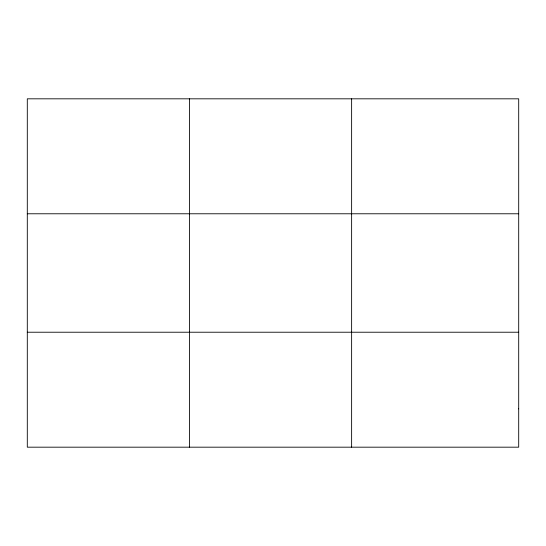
<?xml version="1.0" encoding="UTF-8"?>
<svg xmlns="http://www.w3.org/2000/svg" width="546" height="546" viewBox="0 0 546 546"><rect width="100%" height="100%" fill="white"/><g stroke="black" fill="none" stroke-linecap="round" stroke-linejoin="round"><path stroke-width="0.82" d="M189.462 447.181L189.462 98.819M351.624 447.181L351.624 98.819M27.3 213.779L518.7 213.779M27.3 332.221L518.7 332.221M518.7 408.865L518.7 447.181L27.3 447.181L27.3 98.819L518.7 98.819L518.7 408.865"/></g></svg>
